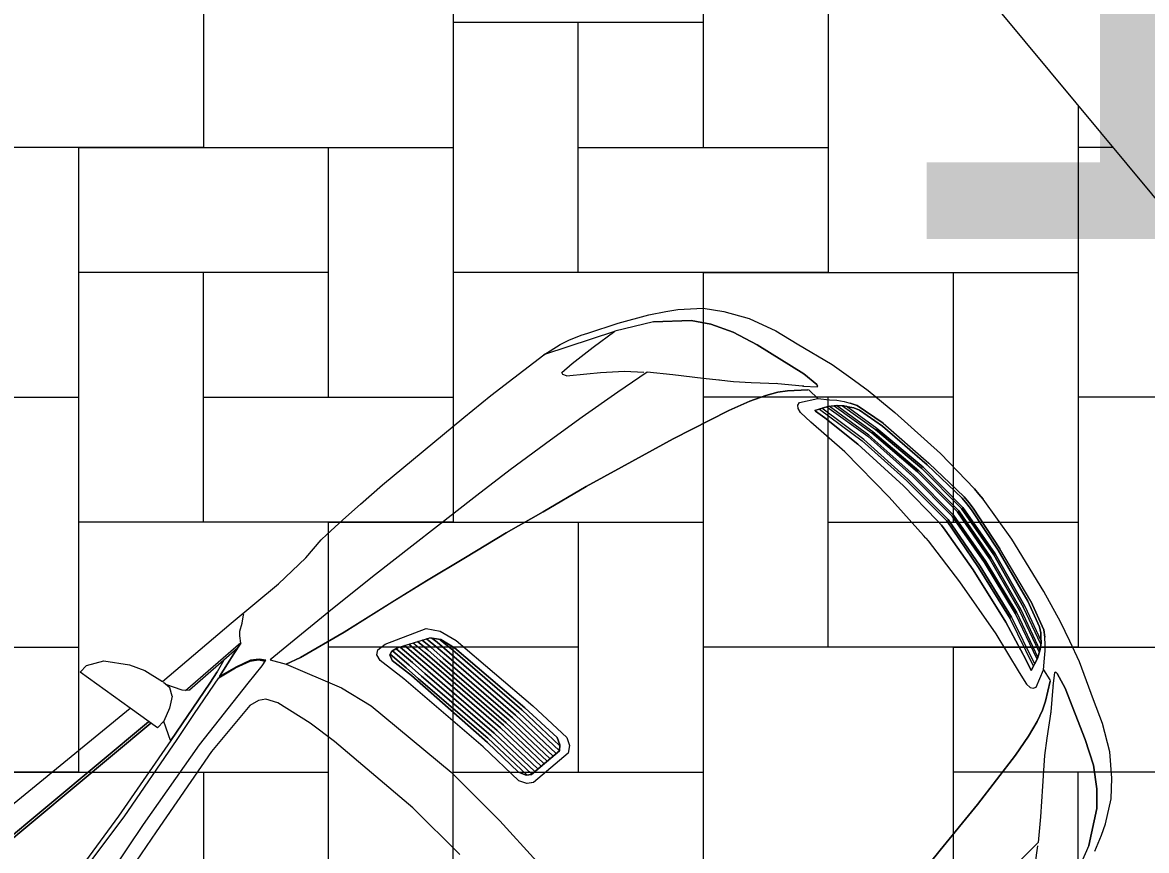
# Model space of a CAD drawing. Header units: millimetres. Extents: x 406050 to 619663, y -271768 to -128786.
# Drawn here: x 514670 to 517369, y -200877 to -198889 of the extents above; entities that cross this region are included whole.
import ezdxf

# ---------------------------------------------------------------- set-up
doc = ezdxf.new("R2010")
doc.units = ezdxf.units.MM
doc.header["$MEASUREMENT"] = 0
doc.linetypes.add('Wipeout_Contour', pattern=[1000, 0, -1000])
doc.layers.add('BT_text_parcel', color=7, linetype='Continuous')
doc.layers.add('Situace - koordinační', color=7, linetype='Continuous')
doc.styles.add('GENEROVANÝ_STYL_1', font='Arial.ttf')
doc.styles.add('GENEROVANÝ_STYL_2', font='Arial Bold.ttf')
doc.styles.add('GENEROVANÝ_STYL_3', font='HelveticaNeue.ttc')
doc.dimstyles.new('GENEROVANÝ_STYL__1', dxfattribs={"dimtxt": 600, "dimasz": 456, "dimexe": 0.18, "dimexo": 0.0625, "dimgap": 0, "dimtad": 1, "dimdec": 0, "dimzin": 0, "dimdsep": 46, "dimtxsty": 'GENEROVANÝ_STYL_1', "dimblk": 'ARROWHEAD_2', "dimblk1": 'ARROWHEAD_2', "dimblk2": 'ARROWHEAD_2', "dimcen": 0.09, "dimse1": 1, "dimse2": 1, "dimclrd": 7, "dimclre": 7, "dimclrt": 7, "dimazin": 0, "dimtfac": 1, "dimtdec": 4, "dimtmove": 2, "dimatfit": 3, "dimfxl": 1, "dimtolj": 1, "dimtzin": 0, "dimarcsym": 0})
doc.dimstyles.new('GENEROVANÝ_STYL__2', dxfattribs={"dimtxt": 600, "dimasz": 456, "dimexe": 0.18, "dimexo": 0.0625, "dimgap": 0, "dimtad": 1, "dimdec": 0, "dimzin": 0, "dimdsep": 46, "dimtxsty": 'GENEROVANÝ_STYL_1', "dimblk": 'ARROWHEAD_2', "dimblk1": 'ARROWHEAD_2', "dimblk2": 'ARROWHEAD_2', "dimcen": 0.09, "dimse1": 1, "dimse2": 1, "dimclrd": 7, "dimclre": 7, "dimclrt": 7, "dimazin": 0, "dimtfac": 1, "dimtdec": 4, "dimtmove": 0, "dimatfit": 3, "dimfxl": 1, "dimtolj": 1, "dimtzin": 0, "dimarcsym": 0})
doc.dimstyles.new('GENEROVANÝ_STYL__4', dxfattribs={"dimtxt": 600, "dimasz": 456, "dimexe": 0.18, "dimexo": 0.0625, "dimgap": 0, "dimtad": 1, "dimdec": 0, "dimzin": 0, "dimdsep": 46, "dimtxsty": 'GENEROVANÝ_STYL_1', "dimblk": 'ARROWHEAD_2', "dimblk1": 'ARROWHEAD_2', "dimblk2": 'ARROWHEAD_2', "dimcen": 0.09, "dimse1": 1, "dimse2": 1, "dimclrd": 124, "dimclre": 124, "dimclrt": 124, "dimazin": 0, "dimtfac": 1, "dimtdec": 4, "dimtmove": 0, "dimatfit": 3, "dimfxl": 1, "dimtolj": 1, "dimtzin": 0, "dimarcsym": 0})

# ---------------------------------------------------------------- blocks, each defined once
blk = doc.blocks.new('*X11')
at = {"layer": 'Situace - koordinační', "color": 253, "linetype": 'Continuous', "lineweight": 13, "true_color": 0xa8a8a8}
for p, q in [((515104.5, -198289.2), (515104.5, -199189.2)), ((515704.5, -198589.2), (515704.5, -199489.2)), ((516304.5, -198589.2), (516304.5, -199189.2)), ((516604.5, -198589.2), (516604.5, -199489.2)), ((516304.5, -198889.2), (515704.5, -198889.2)), ((516004.5, -199489.2), (516004.5, -198889.2)), ((517204.5, -199087.7), (517204.5, -199789.2)), ((515104.5, -199189.2), (514204.5, -199189.2)), ((514804.5, -199189.2), (515704.5, -199189.2)), ((514804.5, -199189.2), (514804.5, -200089.2)), ((515404.5, -199189.2), (515404.5, -199789.2)), ((515704.5, -199189.2), (515704.5, -200089.2)), ((516004.5, -199189.2), (516604.5, -199189.2)), ((517288.9, -199189.2), (517204.5, -199189.2)), ((515404.5, -199489.2), (514804.5, -199489.2)), ((515104.5, -200089.2), (515104.5, -199489.2)), ((516604.5, -199489.2), (515704.5, -199489.2)), ((516304.5, -199489.2), (517204.5, -199489.2)), ((516304.5, -199489.2), (516304.5, -200389.2)), ((516904.5, -199489.2), (516904.5, -200089.2)), ((517204.5, -199489.2), (517204.5, -200389.2)), ((513904.5, -199789.2), (514804.5, -199789.2)), ((514804.5, -199789.2), (514804.5, -200689.2)), ((515104.5, -199789.2), (515704.5, -199789.2)), ((516904.5, -199789.2), (516304.5, -199789.2)), ((516604.5, -200389.2), (516604.5, -199789.2)), ((517787.8, -199789.2), (517204.5, -199789.2)), ((515704.5, -200089.2), (514804.5, -200089.2)), ((515404.5, -200089.2), (516304.5, -200089.2)), ((515404.5, -200089.2), (515404.5, -200989.2)), ((516004.5, -200089.2), (516004.5, -200689.2)), ((516304.5, -200089.2), (516304.5, -200989.2)), ((516604.5, -200089.2), (517204.5, -200089.2)), ((514204.5, -200389.2), (514804.5, -200389.2)), ((516004.5, -200389.2), (515404.5, -200389.2)), ((515704.5, -200989.2), (515704.5, -200389.2)), ((517204.5, -200389.2), (516304.5, -200389.2)), ((516904.5, -200389.2), (517804.5, -200389.2)), ((516904.5, -200389.2), (516904.5, -201289.2)), ((514804.5, -200689.2), (513904.5, -200689.2)), ((514504.5, -200689.2), (515404.5, -200689.2)), ((515104.5, -200689.2), (515104.5, -201289.2)), ((515404.5, -200689.2), (515404.5, -201589.2)), ((515704.5, -200689.2), (516304.5, -200689.2)), ((517504.5, -200689.2), (516904.5, -200689.2)), ((517204.5, -201289.2), (517204.5, -200689.2))]:
    blk.add_line(p, q, dxfattribs=at)
blk = doc.blocks.new('výplň_1')
at = {"color": 254, "linetype": 'Wipeout_Contour', "lineweight": 0, "ltscale": 23826820.9208767}
blk.add_wipeout([(507736.9, -202722.8), (507704.5, -202761.1), (507472.8, -203118.3), (507287.4, -203501.5), (507151.3, -203904.9), (507066.6, -204322.1), (507034.6, -204746.6), (507055.8, -205171.8), (507129.9, -205591), (507255.7, -205997.7), (507431.3, -206385.5), (507653.9, -206748.4), (543199.4, -249246.5), (543593.1, -249026.5), (509030.8, -207703.9), (509010.1, -207427.9), (509010.7, -207151.1), (509032.5, -206875.2), (509075.4, -206601.8), (509139.1, -206332.5), (509177.9, -206211.2), (510581.5, -208143.5), (510762.6, -208392.9), (544380.6, -248586.5), (544774.4, -248366.5), (512964.5, -210334.7), (511108.9, -208103.2), (510971.3, -207916.8), (510963.2, -207902.5), (510856.1, -207715.7), (510764.9, -207502.7), (510698.9, -207280.6), (510658.9, -207052.4), (510645.5, -206821.1), (510658.9, -206589.8), (510698.9, -206361.5), (510764.9, -206139.4), (510841.1, -205961.6), (511312, -206453), (518416.5, -200545.4), (514580.3, -195932), (509462.5, -200187.6), (507296.6, -202263.4)], dxfattribs=at).dxf.layer = 'Situace - koordinační'
at = {"layer": 'Situace - koordinační', "color": 7, "linetype": 'Continuous', "lineweight": 13, "flags": 128}
blk.add_lwpolyline([(510764.9, -207502.7), (510698.9, -207280.6), (510658.9, -207052.4), (510645.5, -206821.1), (510658.9, -206589.8), (510698.9, -206361.5), (510764.9, -206139.4), (510841.1, -205961.6), (511312, -206453), (518416.5, -200545.4), (514580.3, -195932), (509462.5, -200187.6)], dxfattribs=at)
at = {"layer": 'Situace - koordinační', "color": 253, "linetype": 'Continuous', "lineweight": 13, "true_color": 0xa8a8a8}
blk.add_blockref('*X11', (0, 0), dxfattribs=at)
blk = doc.blocks.new('Luxusní auto 2 27_2')
at = {"layer": 'Situace - koordinační', "color": 253, "linetype": 'Continuous', "lineweight": 13, "true_color": 0xa8a8a8}
for p, q in [((-548.9, 837.4), (-585.6, 817.6)), ((-546.4, 817.5), (-461.3, 859.5)), ((-546.4, 817.5), (-617.9, 762.1)), ((-617.9, 762.1), (-546.4, 817.5)), ((-585.6, 817.6), (-610.1, 802.9)), ((-610.1, 802.9), (-659.3, 766.1)), ((-659.3, 766.1), (-692.1, 728.4)), ((-617.9, 762.1), (-648.4, 725.1)), ((-648.4, 725.1), (-617.9, 762.1)), ((-417.3, 770.6), (-451.7, 739.6)), ((-501, 690.3), (-457.5, 733.9)), ((-457.5, 733.9), (-372.8, 742.4)), ((-692.1, 728.4), (-728.5, 676.8)), ((-648.4, 725.1), (-678.1, 676)), ((-678.1, 676), (-648.4, 725.1)), ((-728.5, 676.8), (-758.8, 613.2)), ((-678.1, 676), (-702.5, 616.1)), ((-702.5, 616.1), (-678.1, 676)), ((-551.5, 636.9), (-501, 690.3)), ((-551.5, 636.9), (-501, 690.3)), ((-577.5, 609.4), (-551.5, 636.9)), ((-577.5, 609.4), (-551.5, 636.9)), ((-758.8, 613.2), (-778.3, 556.1)), ((-702.5, 616.1), (-744, 490.9)), ((-744, 490.9), (-702.5, 616.1)), ((-602.2, 583.5), (-577.5, 609.4)), ((-578.7, 608.2), (-577.5, 609.4)), ((-264.5, 598.2), (-403.5, 571)), ((-403.5, 571), (-264.5, 598.2)), ((-169.3, 616.7), (-264.5, 598.2)), ((-264.5, 598.2), (-169.3, 616.7)), ((-633.7, 555), (-602.2, 583.5)), ((-403.5, 571), (-549.4, 538)), ((-549.4, 538), (-403.5, 571)), ((-778.3, 556.1), (-811, 464)), ((-681.4, 512.1), (-633.7, 555)), ((-681.4, 512.1), (-679, 514.3)), ((-602.8, 523), (-641.1, 509.2)), ((-641.1, 509.1), (-602.8, 523)), ((-549.4, 538), (-602.8, 523)), ((-602.8, 523), (-549.4, 538)), ((-744, 490.9), (-751.7, 451.2)), ((-751.7, 451.2), (-744, 490.9)), ((-722.9, 470.4), (-681.4, 512.1)), ((-668.3, 496.4), (-688, 484.8)), ((-688, 484.8), (-668.3, 496.4)), ((-641.1, 509.2), (-668.3, 496.4)), ((-668.3, 496.4), (-641.1, 509.1)), ((-811, 464), (-825, 411.1)), ((-725, 468.4), (-749, 446.4)), ((-688, 484.8), (-727.3, 454.9)), ((-727.3, 454.9), (-688, 484.8)), ((-725.3, 468.1), (-722.9, 470.4)), ((-722.9, 470.4), (-722.6, 470.8)), ((-751.7, 451.2), (-751.1, 447)), ((-751.1, 447), (-751.7, 451.2)), ((-751.1, 447), (-749, 446.4)), ((-749, 446.4), (-751.1, 447)), ((-731.9, 423.6), (-728.5, 452.3)), ((-731.9, 423.6), (-728.5, 452.3)), ((-692.1, 444.1), (-731.9, 423.6)), ((-728.5, 452.3), (-727.3, 454.9)), ((-728.5, 452.3), (-727.3, 454.9)), ((-685.1, 442.2), (-692.1, 444.1)), ((-680.4, 435.7), (-685.1, 442.2)), ((-678.7, 424.2), (-680.4, 435.7)), ((-825, 411.1), (-837.5, 361.5)), ((-731.9, 423.6), (-751.6, 403.7)), ((-708.4, 405.9), (-738.7, 393.7)), ((-738.7, 393.7), (-708.4, 405.9)), ((-708.8, 403.8), (-708.4, 405.9)), ((-708.4, 405.9), (-708.8, 403.8)), ((-683.3, 390.8), (-678.7, 424.2)), ((-782.8, 277.6), (-755.9, 382.1)), ((-751.3, 385.2), (-779, 277.6)), ((-764.4, 391.5), (-776.2, 377.6)), ((-770.5, 277.6), (-741, 392.1)), ((-757.7, 380.9), (-769, 370.2)), ((-769, 370.2), (-757.7, 380.9)), ((-736.6, 394.5), (-766.7, 277.6)), ((-751.6, 403.7), (-764.4, 391.5)), ((-738.7, 393.7), (-757.7, 380.9)), ((-757.7, 380.9), (-738.7, 393.7)), ((-754.2, 277.6), (-724.9, 399.2)), ((-719.4, 401.5), (-749.2, 277.6)), ((-715.2, 377.4), (-708.8, 403.8)), ((-708.8, 403.8), (-715.2, 377.4)), ((-699.7, 283.7), (-683.3, 390.8)), ((-837.5, 361.5), (-853, 279.3)), ((-795.1, 277.6), (-772.5, 365.8)), ((-794.1, 350.5), (-785.1, 365.6)), ((-785.1, 365.6), (-794.1, 350.5)), ((-784, 351.1), (-791.3, 338.2)), ((-791.3, 338.2), (-784, 351.1)), ((-766.6, 372.5), (-791, 277.6)), ((-782.9, 368.4), (-785.1, 365.6)), ((-778, 359), (-784, 351.1)), ((-784, 351.1), (-778, 359)), ((-776.2, 377.6), (-782.9, 368.4)), ((-769, 370.2), (-778, 359)), ((-778, 359), (-769, 370.2)), ((-735.8, 277.7), (-715.2, 377.4)), ((-715.2, 377.4), (-735.8, 277.7)), ((-814.7, 277.6), (-794.1, 350.5)), ((-794.1, 350.5), (-814.7, 277.6)), ((-791.3, 338.2), (-809.2, 272.8)), ((-809.2, 272.8), (-791.3, 338.2)), ((-853, 279.3), (-874.6, 133.9)), ((-814.7, 277.6), (-837.5, 133.7)), ((-809.2, 272.8), (-832.1, 133)), ((-832.1, 133), (-809.2, 272.8)), ((-795.1, 277.6), (-820.9, 135.1)), ((-820.9, 135.1), (-795.1, 277.6)), ((-816.8, 135.1), (-791, 277.6)), ((-791, 277.6), (-816.8, 135.1)), ((-782.8, 277.6), (-807.3, 135.1)), ((-807.3, 135.1), (-782.8, 277.6)), ((-803.4, 135.1), (-779, 277.6)), ((-779, 277.6), (-803.4, 135.1)), ((-770.5, 277.6), (-791.7, 135.1)), ((-791.7, 135.1), (-770.5, 277.6)), ((-787.9, 135.1), (-766.7, 277.6)), ((-766.7, 277.6), (-787.9, 135.1)), ((-754.2, 277.6), (-774.7, 135.1)), ((-774.7, 135.1), (-754.2, 277.6)), ((-769.8, 135.1), (-749.2, 277.6)), ((-749.2, 277.6), (-769.8, 135.1)), ((-756.2, 131.4), (-735.8, 277.7)), ((-735.8, 277.7), (-756.2, 131.4)), ((-712.1, 132), (-699.7, 283.7)), ((-820.9, 135.1), (-832.3, 0)), ((-832.3, 0), (-820.9, 135.1)), ((-828.2, 0), (-816.8, 135.1)), ((-816.8, 135.1), (-828.2, 0)), ((-807.3, 135.1), (-820, 0)), ((-820, 0), (-807.3, 135.1)), ((-816.2, 0), (-803.4, 135.1)), ((-803.4, 135.1), (-816.2, 0)), ((-791.7, 135.1), (-803.8, 0)), ((-803.8, 0), (-791.7, 135.1)), ((-799.9, 0), (-787.9, 135.1)), ((-787.9, 135.1), (-799.9, 0)), ((-774.7, 135.1), (-787.3, 0)), ((-787.3, 0), (-774.7, 135.1)), ((-782.4, 0), (-769.8, 135.1)), ((-769.8, 135.1), (-782.4, 0)), ((-874.6, 133.9), (-882.9, 16.1)), ((-851.1, 17.3), (-837.5, 133.7)), ((-837.5, 133.7), (-851.1, 17.3)), ((-832.1, 133), (-845.5, 17.8)), ((-845.5, 17.8), (-832.1, 133)), ((-765.3, 14.7), (-756.2, 131.4)), ((-756.2, 131.4), (-765.3, 14.7)), ((-717.2, 8.4), (-712.1, 132)), ((-882.9, 0), (-882.9, 16.1)), ((-882.9, 16.1), (-882.9, 0)), ((-882.9, 0), (-882.9, 16.1)), ((-882.9, 16.1), (-882.9, 0)), ((-882.9, 0), (-882.9, -16.1)), ((-882.9, -16.1), (-882.9, 0)), ((-882.9, 0), (-882.9, -16.1)), ((-882.9, -16.1), (-882.9, 0)), ((-851.1, 0), (-851.1, 17.3)), ((-851.1, 17.3), (-851.1, 0)), ((-845.5, 17.8), (-845.6, 0)), ((-845.6, 0), (-845.5, 17.8)), ((-820.9, -135.1), (-832.3, 0)), ((-832.3, 0), (-820.9, -135.1)), ((-828.2, 0), (-816.8, -135.1)), ((-816.8, -135.1), (-828.2, 0)), ((-807.3, -135.1), (-820, 0)), ((-820, 0), (-807.3, -135.1)), ((-816.2, 0), (-803.4, -135.1)), ((-803.4, -135.1), (-816.2, 0)), ((-791.7, -135.1), (-803.8, 0)), ((-803.8, 0), (-791.7, -135.1)), ((-799.9, 0), (-787.9, -135.1)), ((-787.9, -135.1), (-799.9, 0)), ((-774.7, -135.1), (-787.3, 0)), ((-787.3, 0), (-774.7, -135.1)), ((-782.4, 0), (-769.8, -135.1)), ((-769.8, -135.1), (-782.4, 0)), ((-766, 0), (-765.3, 14.7)), ((-765.3, 14.7), (-766, 0)), ((-717.2, 0), (-717.2, 8.4)), ((-717.2, 0), (-717.2, -8.4)), ((503.6, -132), (497.6, 0)), ((503.6, -132), (497.6, 0)), ((-874.6, -133.9), (-882.9, -16.1)), ((-851.1, 0), (-851.1, -17.3)), ((-851.1, -17.3), (-851.1, 0)), ((-851.1, -17.3), (-837.5, -133.7)), ((-837.5, -133.7), (-851.1, -17.3)), ((-845.5, -17.8), (-845.6, 0)), ((-845.6, 0), (-845.5, -17.8)), ((-832.1, -133), (-845.5, -17.8)), ((-845.5, -17.8), (-832.1, -133)), ((-766, 0), (-765.3, -14.7)), ((-765.3, -14.7), (-766, 0)), ((-765.3, -14.7), (-756.2, -131.4)), ((-756.2, -131.4), (-765.3, -14.7)), ((-717.2, -8.4), (-712.1, -132)), ((-853, -279.3), (-874.6, -133.9)), ((-814.7, -277.6), (-837.5, -133.7)), ((-809.2, -272.8), (-832.1, -133)), ((-832.1, -133), (-809.2, -272.8)), ((-756.2, -131.4), (-735.8, -277.7)), ((-735.8, -277.7), (-756.2, -131.4)), ((-712.1, -132), (-699.7, -283.7)), ((518.1, -296.6), (503.6, -132)), ((518.1, -296.6), (503.6, -132)), ((629, -131.5), (643.4, -289.6)), ((-795.1, -277.6), (-820.9, -135.1)), ((-820.9, -135.1), (-795.1, -277.6)), ((-816.8, -135.1), (-791, -277.6)), ((-791, -277.6), (-816.8, -135.1)), ((-782.8, -277.6), (-807.3, -135.1)), ((-807.3, -135.1), (-782.8, -277.6)), ((-803.4, -135.1), (-779, -277.6)), ((-779, -277.6), (-803.4, -135.1)), ((-770.5, -277.6), (-791.7, -135.1)), ((-791.7, -135.1), (-770.5, -277.6)), ((-787.9, -135.1), (-766.7, -277.6)), ((-766.7, -277.6), (-787.9, -135.1)), ((-754.2, -277.6), (-774.7, -135.1)), ((-774.7, -135.1), (-754.2, -277.6)), ((-769.8, -135.1), (-749.2, -277.6)), ((-749.2, -277.6), (-769.8, -135.1)), ((259.1, -164), (273.5, -152.1)), ((273.5, -152.1), (382.2, -151.3)), ((381.9, -151.3), (395, -159.2)), ((382.2, -151.3), (396, -159.5)), ((396, -159.5), (406.6, -176.7)), ((251.5, -182.6), (259.1, -164)), ((265.3, -293.9), (251.5, -182.6)), ((275.7, -180.5), (269.5, -198.4)), ((269.5, -198.4), (275.7, -180.5)), ((285.1, -169.7), (275.7, -180.5)), ((275.7, -180.5), (285.1, -169.7)), ((277.3, -178.9), (292.4, -303.1)), ((292.4, -303.1), (277.3, -178.9)), ((373.9, -168.9), (285.1, -169.7)), ((285.1, -169.7), (373.9, -168.9)), ((285.6, -169.7), (301.9, -303)), ((301.9, -303), (285.6, -169.7)), ((295.8, -169.6), (312.1, -303.1)), ((312.1, -303.1), (295.8, -169.6)), ((321.5, -303), (305.2, -169.6)), ((305.2, -169.6), (321.5, -303)), ((315, -169.5), (331.4, -303.1)), ((331.4, -303.1), (315, -169.5)), ((340.8, -303), (324.5, -169.4)), ((324.5, -169.4), (340.8, -303)), ((333.5, -169.4), (349.8, -303.1)), ((349.8, -303.1), (333.5, -169.4)), ((359.3, -303), (343, -169.4)), ((343, -169.4), (359.3, -303)), ((353.2, -169.4), (369.6, -303.1)), ((369.6, -303.1), (353.2, -169.4)), ((378.9, -303), (362.7, -169.4)), ((362.7, -169.4), (378.9, -303)), ((372.5, -169.4), (388.7, -303.1)), ((388.7, -303.1), (372.5, -169.4)), ((384.5, -176.5), (373.9, -168.9)), ((373.9, -168.9), (384.5, -176.5)), ((398.2, -303), (382.6, -175.3)), ((382.6, -175.3), (398.2, -303)), ((393.6, -193.3), (384.5, -176.5)), ((384.5, -176.5), (393.6, -193.3)), ((406.6, -176.7), (420.4, -294)), ((269.5, -198.4), (283.7, -302.4)), ((283.7, -302.4), (269.5, -198.4)), ((405.7, -295.7), (393.6, -193.3)), ((393.6, -193.3), (405.7, -295.7)), ((-837.5, -361.5), (-853, -279.3)), ((-814.7, -277.6), (-794.1, -350.5)), ((-794.1, -350.5), (-814.7, -277.6)), ((-791.3, -338.2), (-809.2, -272.8)), ((-809.2, -272.8), (-791.3, -338.2)), ((-795.1, -277.6), (-772.5, -365.8)), ((-766.6, -372.5), (-791, -277.6)), ((-782.8, -277.6), (-755.9, -382.1)), ((-751.3, -385.2), (-779, -277.6)), ((-770.5, -277.6), (-741, -392.1)), ((-736.6, -394.5), (-766.7, -277.6)), ((-754.2, -277.6), (-724.9, -399.2)), ((-719.4, -401.5), (-749.2, -277.6)), ((-735.8, -277.7), (-715.2, -377.4)), ((-715.2, -377.4), (-735.8, -277.7)), ((-699.7, -283.7), (-683.3, -390.8)), ((306.9, -531.8), (265.3, -293.9)), ((443, -536.2), (405.7, -295.7)), ((405.7, -295.7), (443, -536.2)), ((420.4, -294), (462.4, -541.1)), ((563.8, -541.7), (518.1, -296.6)), ((563.8, -541.7), (518.1, -296.6)), ((643.4, -289.6), (686.1, -532.4)), ((321.3, -520.8), (283.7, -302.4)), ((283.7, -302.4), (321.3, -520.8)), ((328.3, -519.3), (292.4, -303.1)), ((292.4, -303.1), (328.3, -519.3)), ((301.9, -303), (337.9, -519.3)), ((337.9, -519.3), (301.9, -303)), ((312.1, -303.1), (348.1, -519.3)), ((348.1, -519.3), (312.1, -303.1)), ((357.6, -519.3), (321.5, -303)), ((321.5, -303), (357.6, -519.3)), ((331.4, -303.1), (367.5, -519.3)), ((367.5, -519.3), (331.4, -303.1)), ((377, -519.3), (340.8, -303)), ((340.8, -303), (377, -519.3)), ((349.8, -303.1), (386.1, -519.3)), ((386.1, -519.3), (349.8, -303.1)), ((395.6, -519.3), (359.3, -303)), ((359.3, -303), (395.6, -519.3)), ((369.6, -303.1), (405.9, -519.3)), ((405.9, -519.3), (369.6, -303.1)), ((415.4, -519.3), (378.9, -303)), ((378.9, -303), (415.4, -519.3)), ((388.7, -303.1), (425.7, -519.3)), ((425.7, -519.3), (388.7, -303.1)), ((435.1, -519.3), (398.2, -303)), ((398.2, -303), (435.1, -519.3)), ((-794.1, -350.5), (-785.1, -365.6)), ((-785.1, -365.6), (-794.1, -350.5)), ((-784, -351.1), (-791.3, -338.2)), ((-791.3, -338.2), (-784, -351.1)), ((-825, -411.1), (-837.5, -361.5)), ((-782.9, -368.4), (-785.1, -365.6)), ((-778, -359), (-784, -351.1)), ((-784, -351.1), (-778, -359)), ((-776.2, -377.6), (-782.9, -368.4)), ((-769, -370.2), (-778, -359)), ((-778, -359), (-769, -370.2)), ((-764.4, -391.5), (-776.2, -377.6)), ((-757.7, -380.9), (-769, -370.2)), ((-769, -370.2), (-757.7, -380.9)), ((-715.2, -377.4), (-708.8, -403.8)), ((-708.8, -403.8), (-715.2, -377.4)), ((-751.6, -403.7), (-764.4, -391.5)), ((-738.7, -393.7), (-757.7, -380.9)), ((-757.7, -380.9), (-738.7, -393.7)), ((-731.9, -423.6), (-751.6, -403.7)), ((-708.4, -405.9), (-738.7, -393.7)), ((-738.7, -393.7), (-708.4, -405.9)), ((-708.8, -403.8), (-708.4, -405.9)), ((-708.4, -405.9), (-708.8, -403.8)), ((-683.3, -390.8), (-678.7, -424.2)), ((-811, -464), (-825, -411.1)), ((-692.1, -444.1), (-731.9, -423.6)), ((-731.9, -423.6), (-728.5, -452.3)), ((-731.9, -423.6), (-728.5, -452.3)), ((-678.7, -424.2), (-680.4, -435.7)), ((-751.7, -451.2), (-751.1, -447)), ((-751.1, -447), (-751.7, -451.2)), ((-744, -490.9), (-751.7, -451.2)), ((-751.7, -451.2), (-744, -490.9)), ((-751.1, -447), (-749, -446.4)), ((-749, -446.4), (-751.1, -447)), ((-725, -468.4), (-749, -446.4)), ((-728.5, -452.3), (-727.3, -454.9)), ((-728.5, -452.3), (-727.3, -454.9)), ((-688, -484.8), (-727.3, -454.9)), ((-727.3, -454.9), (-688, -484.8)), ((-685.1, -442.2), (-692.1, -444.1)), ((-680.4, -435.7), (-685.1, -442.2)), ((-778.3, -556.1), (-811, -464)), ((-725.3, -468.1), (-722.9, -470.4)), ((-722.9, -470.4), (-722.6, -470.8)), ((-722.9, -470.4), (-681.4, -512.1)), ((-668.3, -496.4), (-688, -484.8)), ((-688, -484.8), (-668.3, -496.4)), ((-702.5, -616.1), (-744, -490.9)), ((-744, -490.9), (-702.5, -616.1)), ((-681.4, -512.1), (-633.7, -555)), ((-681.4, -512.1), (-679, -514.3)), ((-641.1, -509.2), (-668.3, -496.4)), ((-668.3, -496.4), (-641.1, -509.1)), ((-641.1, -509.1), (-602.8, -523)), ((-602.8, -523), (-641.1, -509.2)), ((-549.4, -538), (-602.8, -523)), ((-602.8, -523), (-549.4, -538)), ((-403.5, -571), (-549.4, -538)), ((-549.4, -538), (-403.5, -571)), ((322, -573.5), (306.9, -531.8)), ((333.9, -557.4), (321.3, -520.8)), ((321.3, -520.8), (333.9, -557.4)), ((335.4, -558.3), (328.3, -519.3)), ((328.3, -519.3), (335.4, -558.3)), ((337.9, -519.3), (344.9, -558.3)), ((344.9, -558.3), (337.9, -519.3)), ((348.1, -519.3), (354.5, -558.3)), ((354.5, -558.3), (348.1, -519.3)), ((363.9, -558.3), (357.6, -519.3)), ((357.6, -519.3), (363.9, -558.3)), ((367.5, -519.3), (373.8, -558.3)), ((373.8, -558.3), (367.5, -519.3)), ((383.3, -558.3), (377, -519.3)), ((377, -519.3), (383.3, -558.3)), ((386.1, -519.3), (392.9, -558.3)), ((392.9, -558.3), (386.1, -519.3)), ((402.4, -558.3), (395.6, -519.3)), ((395.6, -519.3), (402.4, -558.3)), ((412.2, -558.3), (405.9, -519.3)), ((405.9, -519.3), (412.2, -558.3)), ((415.4, -519.3), (421.7, -558.3)), ((421.7, -558.3), (415.4, -519.3)), ((425.7, -519.3), (431.5, -558.3)), ((431.5, -558.3), (425.7, -519.3)), ((441, -558.3), (435.1, -519.3)), ((435.1, -519.3), (441, -558.3)), ((455.7, -593), (443, -536.2)), ((443, -536.2), (455.7, -593)), ((686.1, -532.4), (703.6, -603.8)), ((-758.8, -613.2), (-778.3, -556.1)), ((-633.7, -555), (-602.2, -583.5)), ((351.5, -577.8), (333.9, -557.4)), ((333.9, -557.4), (351.5, -577.8)), ((335.6, -559.4), (335.4, -558.3)), ((335.4, -558.3), (335.6, -559.4)), ((344.9, -558.3), (348.5, -574)), ((348.5, -574), (344.9, -558.3)), ((354.5, -558.3), (358.9, -580.8)), ((358.9, -580.8), (354.5, -558.3)), ((363.9, -558.3), (369.2, -584.9)), ((369.2, -584.9), (363.9, -558.3)), ((373.8, -558.3), (379.9, -589.3)), ((379.9, -589.3), (373.8, -558.3)), ((390.1, -593.4), (383.3, -558.3)), ((392.9, -558.3), (400.1, -597.8)), ((400.1, -597.8), (392.9, -558.3)), ((410.2, -601.8), (402.4, -558.3)), ((402.4, -558.3), (410.2, -601.8)), ((420.5, -606.1), (412.2, -558.3)), ((412.2, -558.3), (420.5, -606.1)), ((421.7, -558.3), (430.4, -608.8)), ((430.4, -608.8), (421.7, -558.3)), ((431.5, -558.3), (440.5, -610.8)), ((440.5, -610.8), (431.5, -558.3)), ((449.5, -607.9), (441, -558.3)), ((441, -558.3), (449.5, -607.9)), ((462.4, -541.1), (478.1, -612)), ((591.6, -620.5), (563.8, -541.7)), ((591.6, -620.5), (563.8, -541.7)), ((-602.2, -583.5), (-577.5, -609.4)), ((-264.5, -598.2), (-403.5, -571)), ((-403.5, -571), (-264.5, -598.2)), ((343.8, -600), (322, -573.5)), ((424.6, -608), (351.5, -577.8)), ((451.6, -607.1), (455.7, -593)), ((455.7, -593), (451.6, -607.1)), ((-728.5, -676.8), (-758.8, -613.2)), ((-678.1, -676), (-702.5, -616.1)), ((-702.5, -616.1), (-678.1, -676)), ((-578.7, -608.2), (-577.5, -609.4)), ((-577.5, -609.4), (-551.5, -636.9)), ((-577.5, -609.4), (-551.5, -636.9)), ((-169.3, -616.7), (-264.5, -598.2)), ((-264.5, -598.2), (-169.3, -616.7)), ((-51.5, -636), (-169.3, -616.7)), ((-169.3, -616.7), (-51.5, -635.9)), ((443.2, -634.2), (343.8, -600)), ((424.6, -608), (441.8, -611.1)), ((441.8, -611.1), (424.6, -608)), ((441.8, -611.1), (451.6, -607.1)), ((451.6, -607.1), (441.8, -611.1)), ((478.1, -612), (475.5, -627.4)), ((657.2, -749.4), (591.6, -620.5)), ((657.2, -749.4), (591.6, -620.5)), ((703.6, -603.8), (731.8, -690.6)), ((1154.7, -639.4), (1289, -600.8)), ((-551.5, -636.9), (-501, -690.3)), ((-551.5, -636.9), (-501, -690.3)), ((-51.5, -635.9), (49.1, -653.8)), ((49.1, -653.8), (-51.5, -636)), ((465.8, -635), (443.2, -634.2)), ((475.5, -627.4), (465.8, -635)), ((929, -702.8), (1154.7, -639.4)), ((1295.7, -634.1), (1166.6, -672.3)), ((162.7, -671), (49.1, -653.8)), ((49.1, -653.8), (162.7, -671)), ((270, -688.1), (162.7, -671)), ((162.7, -671), (270, -688.1)), ((1166.6, -672.3), (941.1, -733.4)), ((-692.1, -728.4), (-728.5, -676.8)), ((-648.4, -725.1), (-678.1, -676)), ((-678.1, -676), (-648.4, -725.1)), ((-501, -690.3), (-457.5, -733.9)), ((366.4, -701.5), (270, -688.1)), ((270, -688.1), (366.4, -701.4)), ((366.4, -701.4), (500.4, -719.4)), ((500.4, -719.4), (366.4, -701.5)), ((731.8, -690.6), (748, -715.7)), ((1323.5, -684.5), (1190.7, -716.4)), ((1199.7, -726.2), (1330.3, -693.4)), ((-659.3, -766.1), (-692.1, -728.4)), ((-617.9, -762.1), (-648.4, -725.1)), ((-648.4, -725.1), (-617.9, -762.1)), ((474.8, -715.9), (474.8, -716)), ((474.8, -716), (474.8, -715.9)), ((476, -716.1), (476, -716.1)), ((620.2, -739.5), (500.4, -719.4)), ((500.4, -719.4), (620.2, -739.4)), ((748, -715.7), (764.4, -724.7)), ((764.4, -724.7), (787.6, -728.3)), ((787.6, -728.3), (929, -702.8)), ((1190.7, -716.4), (973.7, -777.3)), ((987.5, -785.6), (1199.7, -726.2)), ((-457.5, -733.9), (-372.8, -742.4)), ((-417.3, -770.6), (-451.7, -739.6)), ((-372.8, -742.4), (-268.4, -750.9)), ((-268.4, -750.9), (-174.9, -756.9)), ((620.2, -739.4), (657.2, -749.4)), ((657.2, -749.4), (620.2, -739.5)), ((639.3, -744.6), (639.3, -744.5)), ((680, -782.4), (657.2, -749.4)), ((680, -782.4), (657.2, -749.4)), ((941.1, -733.4), (756.7, -772.5)), ((-610.1, -802.9), (-659.3, -766.1)), ((-546.4, -817.5), (-617.9, -762.1)), ((-617.9, -762.1), (-546.4, -817.5)), ((-370.9, -805), (-417.3, -770.6)), ((-174.9, -756.9), (-54.6, -764.1)), ((-54.6, -764.1), (46, -768.1)), ((46, -768.1), (363.3, -778)), ((363.3, -778), (498, -780.2)), ((498, -780.2), (627.9, -781.6)), ((627.9, -781.6), (680, -782.4)), ((756.7, -772.5), (703.8, -782.7)), ((973.7, -777.3), (902, -798.4)), ((-585.6, -817.6), (-610.1, -802.9)), ((-343.7, -823.6), (-370.9, -805)), ((703.8, -782.7), (688.3, -787.6)), ((688.3, -787.6), (699.1, -799.7)), ((699.1, -799.7), (688.3, -787.6)), ((701.4, -799.7), (691.2, -787.4)), ((699.1, -799.7), (716.6, -811.5)), ((716.6, -811.5), (699.1, -799.7)), ((719.2, -810.1), (701.4, -799.7)), ((902, -798.4), (802.2, -827.7)), ((827.6, -831.3), (987.5, -785.6)), ((987.5, -785.6), (827.6, -831.3)), ((987.8, -785.6), (970.9, -831.6)), ((-548.9, -837.4), (-585.6, -817.6)), ((-546.4, -817.5), (-461.3, -859.5)), ((-302.9, -851.7), (-343.7, -823.6)), ((716.6, -811.5), (752.7, -821)), ((752.7, -821), (716.6, -811.5)), ((756.2, -819.9), (719.2, -810.1)), ((752.7, -821), (798.9, -828.6)), ((798.9, -828.6), (752.7, -821)), ((802.2, -827.7), (756.2, -819.9)), ((798.9, -828.6), (765.3, -840)), ((765.3, -840), (798.9, -828.6)), ((795.9, -841.2), (827.6, -831.3)), ((827.6, -831.3), (795.9, -841.2)), ((798.9, -827.2), (798.9, -828.6)), ((798.9, -828.6), (798.9, -827.2)), ((939.8, -847), (970.5, -831.6)), ((970.5, -831.6), (992.2, -829.4)), ((992.2, -829.4), (1012.6, -907.1)), ((-479.4, -868.8), (-548.9, -837.4)), ((-461.3, -859.5), (-461.4, -859.5)), ((-461.3, -859.5), (-461.4, -859.5)), ((-296.4, -924.6), (-461.3, -859.5)), ((-396.5, -862.9), (-461.3, -859.5)), ((-332.7, -865.5), (-396.5, -862.9)), ((-302.9, -851.7), (-298.2, -859.8)), ((-298.2, -859.8), (-299.7, -864.5)), ((708.5, -857.6), (698.8, -872.5)), ((883.2, -855.6), (707.5, -859.2)), ((737.7, -848.9), (708.5, -857.6)), ((708.5, -857.6), (737.7, -848.9)), ((712.6, -856.6), (712.7, -856.6)), ((723.1, -853.3), (875.5, -850)), ((765.3, -840), (737.7, -848.9)), ((737.7, -848.9), (765.3, -840)), ((765.6, -852.4), (795.9, -841.2)), ((874.2, -849), (882.5, -855)), ((882.5, -855), (889.1, -861.2)), ((889.1, -861.2), (910.4, -896.9)), ((916.4, -865.2), (939.8, -847)), ((997.4, -848), (1484, -847.6)), ((1484, -847.6), (997.4, -848)), ((1482.2, -853.7), (999.3, -854.3)), ((999.3, -854.3), (1482.2, -853.7)), ((-408.1, -897.3), (-479.4, -868.8)), ((-299.7, -864.5), (-332.7, -865.5)), ((692.1, -881.2), (675, -892.5)), ((698.8, -872.5), (692.1, -881.2)), ((916.4, -865.2), (908.2, -884.3)), ((908.2, -884.3), (911.6, -904.2)), ((-392.5, -903.6), (-408.1, -897.3)), ((-362.1, -913.6), (-392.5, -903.6)), ((-339.2, -918.8), (-362.1, -913.6)), ((457.5, -915.4), (401.9, -924.9)), ((547.8, -909.5), (457.5, -915.4)), ((695.5, -909.4), (547.8, -909.5)), ((658.9, -909.4), (660.2, -905.9)), ((675, -892.5), (660.2, -905.9)), ((912, -906.7), (695.5, -909.4)), ((928, -954.6), (912, -906.7)), ((1464.3, -910.9), (1012.6, -907.1)), ((1012.6, -907.1), (1049.5, -1050.8)), ((-293.6, -924.6), (-339.2, -918.8)), ((-293.6, -924.6), (-296.4, -924.6)), ((-296.4, -924.6), (-293.6, -924.6)), ((-202.8, -928.8), (-293.6, -924.6)), ((-133, -931.1), (-202.8, -928.8)), ((-49.6, -932.3), (-133, -931.1)), ((204, -932.3), (-49.6, -932.3)), ((274.1, -930.3), (204, -932.3)), ((330.9, -928.7), (274.1, -930.3)), ((383.1, -926.4), (330.9, -928.7)), ((401.9, -924.9), (383.1, -926.4)), ((947.4, -988.9), (928, -954.6)), ((988.2, -1035.4), (947.4, -988.9)), ((1027.8, -1053.1), (988.2, -1035.4)), ((1049.5, -1050.8), (1027.8, -1053.1))]:
    blk.add_line(p, q, dxfattribs=at)
blk = doc.blocks.new('*D79')
at = {"layer": 'Situace - koordinační', "color": 7, "linetype": 'Continuous', "lineweight": 13}
for p, q in [((504939.8, -186266.5), (505576.2, -185630.1)), ((505050.6, -185740.9), (505258, -185948.3)), ((505592.7, -185858.7), (504923.4, -186038)), ((505258, -185948.3), (522009.4, -202699.7)), ((521691.2, -203017.9), (522327.6, -202381.5)), ((521674.8, -202789.4), (522344, -202610.1)), ((522009.4, -202699.7), (522216.9, -202907.2))]:
    blk.add_line(p, q, dxfattribs=at)
at = {"layer": 'Situace - koordinační', "color": 7, "lineweight": 13, "insert": (512965.9, -193486.5), "char_height": 600, "attachment_point": 7, "rotation": 315, "style": 'GENEROVANÝ_STYL_1'}
blk.add_mtext('\\A1;{\\pql;\\fArial|b0|i0|c0|p0;\\W1.000000;23\xa0690}', dxfattribs=at)
blk = doc.blocks.new('ARROWHEAD_2')
at = {"color": 0, "linetype": 'Continuous', "lineweight": 0}
for p, q in [((-0.3781, -0.655), (0.3781, 0.655)), ((0, 0), (-1, 0))]:
    blk.add_line(p, q, dxfattribs=at)
blk = doc.blocks.new('*D80')
at = {"layer": 'Situace - koordinační', "color": 7, "linetype": 'Continuous', "lineweight": 13}
for p, q in [((507857, -183789.7), (507220.6, -184426.1)), ((507538.8, -184107.9), (507331.4, -183900.5)), ((507873.4, -184018.3), (507204.2, -184197.6)), ((524226.9, -200796), (507538.8, -184107.9)), ((524545.1, -200477.8), (523908.7, -201114.2)), ((523892.3, -200885.7), (524561.5, -200706.4)), ((524434.4, -201003.5), (524226.9, -200796))]:
    blk.add_line(p, q, dxfattribs=at)
at = {"layer": 'Situace - koordinační', "color": 7, "lineweight": 13, "insert": (515229.9, -191629.3), "char_height": 600, "attachment_point": 7, "rotation": 315, "style": 'GENEROVANÝ_STYL_1'}
blk.add_mtext('\\A1;{\\pql;\\fArial|b0|i0|c0|p0;\\W1.000000;23\xa0600}', dxfattribs=at)
blk = doc.blocks.new('*D81')
at = {"layer": 'Situace - koordinační', "color": 7, "linetype": 'Continuous', "lineweight": 13}
for p, q in [((509388.9, -182623.1), (510025.3, -181986.7)), ((509499.7, -182097.5), (509707.1, -182304.9)), ((510041.7, -182215.3), (509372.5, -182394.6)), ((509707.1, -182304.9), (526395.2, -198993)), ((526077, -199311.2), (526713.4, -198674.8)), ((526060.6, -199082.6), (526729.8, -198903.3)), ((526395.2, -198993), (526602.7, -199200.5))]:
    blk.add_line(p, q, dxfattribs=at)
at = {"layer": 'Situace - koordinační', "color": 7, "lineweight": 13, "insert": (517246.2, -189674.3), "char_height": 600, "attachment_point": 7, "rotation": 315, "style": 'GENEROVANÝ_STYL_1'}
blk.add_mtext('\\A1;{\\pql;\\fArial|b0|i0|c0|p0;\\W1.000000;23\xa0600}', dxfattribs=at)
blk = doc.blocks.new('*D88')
at = {"layer": 'Situace - koordinační', "color": 7, "linetype": 'Continuous', "lineweight": 13}
for p, q in [((509118.7, -200478), (509806.3, -199897.3)), ((509273.2, -199963.5), (509462.5, -200187.6)), ((509803.5, -200126.4), (509121.6, -200248.8)), ((509462.5, -200187.6), (515920.8, -207835.5)), ((515577, -208125.8), (516264.6, -207545.1)), ((515579.9, -207896.7), (516261.8, -207774.2)), ((515920.8, -207835.5), (516110.1, -208059.6))]:
    blk.add_line(p, q, dxfattribs=at)
at = {"layer": 'Situace - koordinační', "color": 7, "lineweight": 13, "insert": (512118.2, -203146.4), "char_height": 600, "attachment_point": 7, "rotation": 310.1798, "style": 'GENEROVANÝ_STYL_1'}
blk.add_mtext('\\A1;{\\pql;\\fArial|b0|i0|c0|p0;\\W1.000000;10\xa0010}', dxfattribs=at)
blk = doc.blocks.new('*D90')
at = {"layer": 'Situace - koordinační', "color": 7, "linetype": 'Continuous', "lineweight": 13}
for p, q in [((527279, -199261.3), (527859.7, -199949)), ((527630.6, -199946.1), (527508.1, -199264.2)), ((527793.5, -199415.8), (527569.3, -199605.1)), ((527569.3, -199605.1), (516712.7, -208773.2)), ((516422.4, -208429.4), (517003, -209117)), ((516651.5, -208432.2), (516773.9, -209114.1)), ((516712.7, -208773.2), (516488.5, -208962.5))]:
    blk.add_line(p, q, dxfattribs=at)
at = {"layer": 'Situace - koordinační', "color": 7, "lineweight": 13, "insert": (521102.1, -204909.4), "char_height": 600, "attachment_point": 7, "rotation": 40.1798, "style": 'GENEROVANÝ_STYL_1'}
blk.add_mtext('\\A1;{\\pql;\\fArial|b0|i0|c0|p0;\\W1.000000;14\xa0210}', dxfattribs=at)
blk = doc.blocks.new('*D91')
at = {"layer": 'Situace - koordinační', "color": 7, "linetype": 'Continuous', "lineweight": 13}
for p, q in [((528246.8, -200407.4), (528827.5, -201095)), ((528598.3, -201092.1), (528475.9, -200410.2)), ((528761.3, -200561.9), (528537.1, -200751.2)), ((528537.1, -200751.2), (515396, -211848.4)), ((515105.7, -211504.5), (515686.3, -212192.2)), ((515334.8, -211507.4), (515457.2, -212189.3)), ((515396, -211848.4), (515171.8, -212037.7))]:
    blk.add_line(p, q, dxfattribs=at)
at = {"layer": 'Situace - koordinační', "color": 7, "lineweight": 13, "insert": (520927.7, -207020), "char_height": 600, "attachment_point": 7, "rotation": 40.1798, "style": 'GENEROVANÝ_STYL_1'}
blk.add_mtext('\\A1;{\\pql;\\fArial|b0|i0|c0|p0;\\W1.000000;17\xa0200}', dxfattribs=at)
blk = doc.blocks.new('*D103')
at = {"layer": 'Situace - koordinační', "color": 124, "linetype": 'Continuous', "lineweight": 13}
for p, q in [((508938.2, -182944.3), (509630.2, -182368.9)), ((509096.6, -182431), (509284.2, -182656.6)), ((509625.7, -182597.9), (508942.8, -182715.2)), ((509284.2, -182656.6), (524322.1, -200740.9)), ((523976.1, -201028.6), (524668.1, -200453.2)), ((523980.7, -200799.5), (524663.5, -200682.3)), ((524322.1, -200740.9), (524509.7, -200966.5))]:
    blk.add_line(p, q, dxfattribs=at)
at = {"layer": 'Situace - koordinační', "color": 124, "lineweight": 13, "insert": (516090.8, -190654.4), "char_height": 600, "attachment_point": 7, "rotation": 309.7448, "style": 'GENEROVANÝ_STYL_1'}
blk.add_mtext('\\A1;{\\pql;\\fArial|b0|i0|c0|p0;\\W1.000000;23\xa0520}', dxfattribs=at)

msp = doc.modelspace()

# ---------------------------------------------------------------- block references
at = {"layer": 'Situace - koordinační', "color": 253, "linetype": 'Continuous', "lineweight": 13, "true_color": 0xa8a8a8}
msp.add_blockref('výplň_1', (0, 0), dxfattribs=at)

# ---------------------------------------------------------------- next in the draw order: block references
at = {"layer": 'Situace - koordinační', "color": 146, "linetype": 'Continuous', "lineweight": 13, "true_color": 0x1a4f6e, "zscale": 1000, "rotation": 219.7448395546311}
msp.add_blockref('Luxusní auto 2 27_2', (516287.6, -200586), dxfattribs=at)

# ---------------------------------------------------------------- next in the draw order: texts
at = {"layer": 'BT_text_parcel', "color": 7, "linetype": 'Continuous', "lineweight": 13, "insert": (516660.1, -199433.5), "char_height": 1700, "attachment_point": 7, "style": 'GENEROVANÝ_STYL_3'}
msp.add_mtext('\\A1;{\\pql;\\fHelvetica Neue|b0|i0|c0|p0;\\W1.000000;154/16}', dxfattribs=at)
at = {"layer": 'Situace - koordinační', "color": 7, "linetype": 'Continuous', "lineweight": 13, "insert": (518680.2, -205207.1), "char_height": 450, "attachment_point": 8, "rotation": 40.1798, "line_spacing_factor": 0.804738, "style": 'GENEROVANÝ_STYL_2'}
msp.add_mtext('\\A1;{\\pqc;\\fArial|b1|i0|c0|p0;\\W1.000000;ZPEVNĚNÉ PLOCHY, TERASA ANI GARÁŽ\\P\\pqc;\\fArial|b1|i0|c0|p0;\\W1.000000;NEJSOU SOUČÁSTÍ DODÁVKY LUCERN}', dxfattribs=at)

# ---------------------------------------------------------------- next in the draw order: dimensions: what is measured, and where the dimension line sits
at = {"layer": 'Situace - koordinační', "color": 7, "linetype": 'Continuous', "lineweight": 13}
for base, p1, p2, angle, dimstyle, picture, middle, turn in [((526395.1997, -198992.9904), (509707.1347, -182304.9249), (526395.1997, -198992.9904), 315, 'GENEROVANÝ_STYL__2', '*D81', (518374.1444, -190377.9654), 315), ((507538.839, -184107.9469), (524226.9042, -200796.0121), (507538.839, -184107.9469), 135, 'GENEROVANÝ_STYL__1', '*D80', (516357.8135, -192332.9517), 315), ((522009.4, -202699.7), (504924.6, -186281.8), (522009.4, -202699.7), 315, 'GENEROVANÝ_STYL__1', '*D79', (514093.8, -194190.1), 315), ((516712.7, -208773.2), (527569.3, -199605.1), (516712.7, -208773.2), 220.1798, 'GENEROVANÝ_STYL__2', '*D90', (521898.1, -203844.5), 40.1798), ((515920.8, -207835.5), (509462.5, -200187.6), (515920.8, -207835.5), 310.1798, 'GENEROVANÝ_STYL__1', '*D88', (513183, -203942.4), 310.1798), ((515396, -211848.4), (528537.1, -200751.2), (515396, -211848.4), 220.1798, 'GENEROVANÝ_STYL__2', '*D91', (521723.7, -205955.2), 40.1798)]:
    dim = msp.add_linear_dim(base=base, p1=p1, p2=p2, angle=angle, dimstyle=dimstyle, dxfattribs=at)
    dim.commit()
    dim.dimension.update_dxf_attribs({"geometry": picture, "text_midpoint": middle, "dimtype": 160, "text_rotation": turn})
at = {"layer": 'Situace - koordinační', "color": 124, "linetype": 'Continuous', "lineweight": 13}
dim = msp.add_linear_dim(base=(524322.1, -200740.9), p1=(509284.2, -182656.6), p2=(524321.9, -200741), angle=309.7448, dimstyle='GENEROVANÝ_STYL__4', dxfattribs=at)
dim.commit()
dim.dimension.update_dxf_attribs({"geometry": '*D103', "text_midpoint": (517149.6, -191458.5), "dimtype": 160, "text_rotation": 309.7448})

doc.saveas('drawing.dxf')
